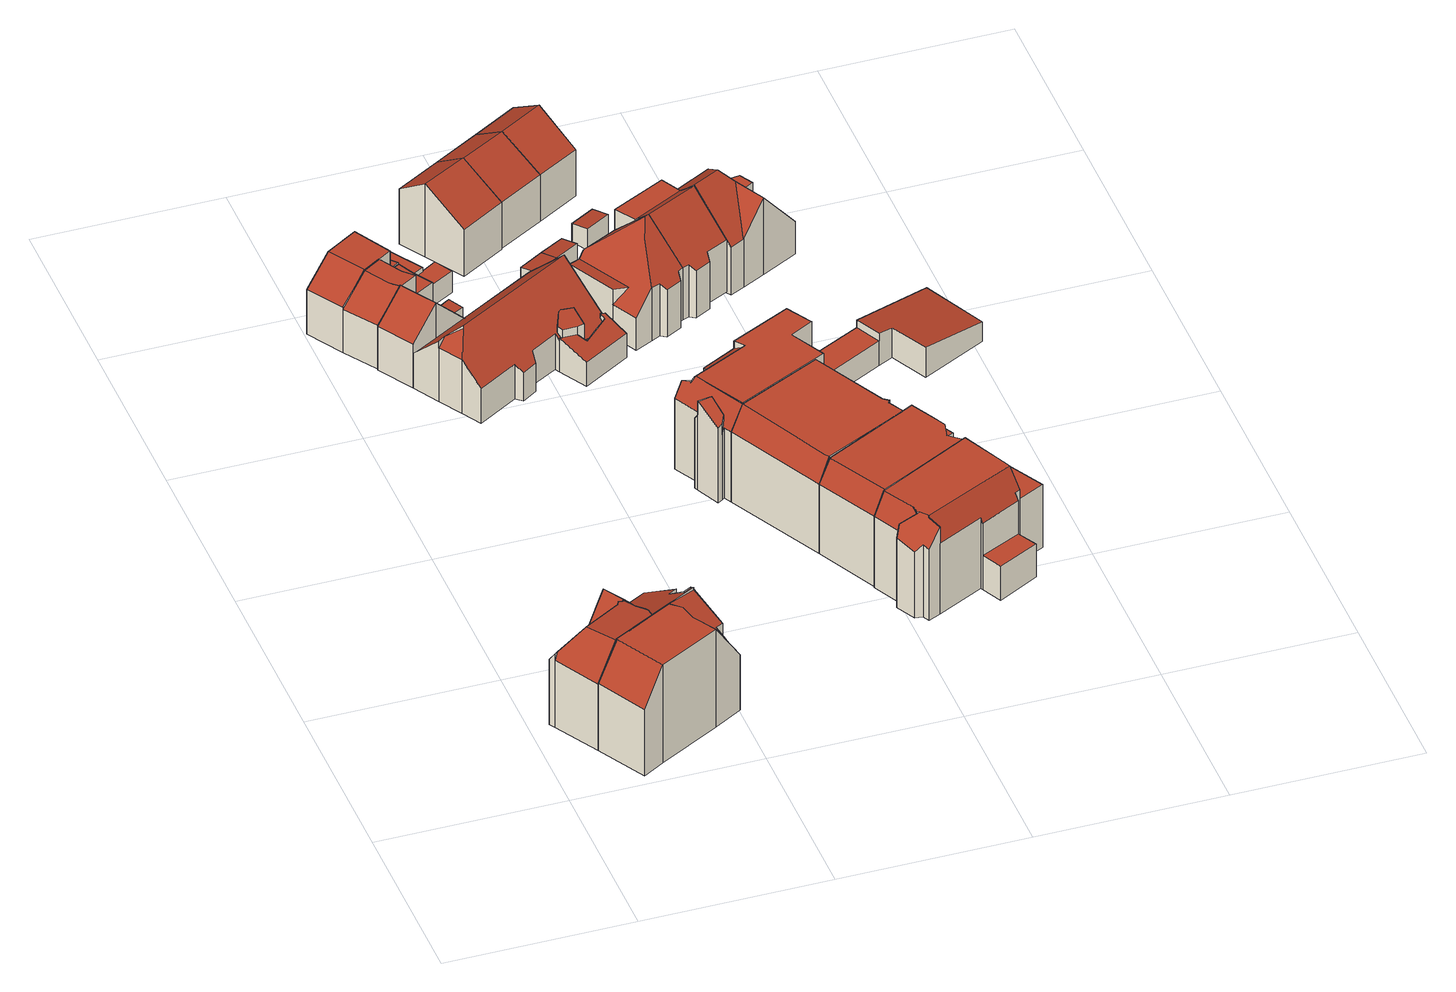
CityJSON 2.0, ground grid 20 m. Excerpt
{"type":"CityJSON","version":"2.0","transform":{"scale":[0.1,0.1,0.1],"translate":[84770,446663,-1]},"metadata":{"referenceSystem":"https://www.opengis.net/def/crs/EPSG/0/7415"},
"CityObjects":{
"building1":{"type":"Building","attributes":{"b3_bag_bag_overlap":0,"b3_bouwlagen":3,"b3_dak_type":"slanted","b3_h_dak_50p":10.69,"b3_h_dak_70p":11.6,"b3_h_dak_max":12.24,"b3_h_dak_min":7.17,"b3_h_maaiveld":0.005,"b3_kas_warenhuis":false,"b3_mutatie_ahn3_ahn4":false,"b3_opp_buitenmuur":255.5,"b3_opp_dak_plat":0,"b3_opp_dak_schuin":112.97,"b3_opp_grond":83.54,"b3_opp_scheidingsmuur":157.99,"b3_reconstructie_onvolledig":false,"b3_rmse_lod12":1.66,"b3_rmse_lod13":1.66,"b3_rmse_lod22":0.256,"b3_val3dity_lod12":"[]","b3_val3dity_lod13":"[]","b3_val3dity_lod22":"[]","b3_volume_lod12":968.16,"b3_volume_lod13":968.16,"b3_volume_lod22":874.21,"geconstateerd":false,"oorspronkelijkbouwjaar":1925,"status":"Pand in gebruik"},"children":["building1-1"]},
"building1-1":{"type":"BuildingPart","parents":["building1"],"geometry":[{"type":"Solid","lod":"2.2","boundaries":[[[[0,1,2,3,4,5,6,7,8,9,10,11,12,13]],[[14,0,13,15]],[[15,13,12,16]],[[17,18,19]],[[20,9,8,21]],[[22,23,24,25,26]],[[25,24,27]],[[16,12,11,28]],[[28,11,10,29]],[[29,10,9,20]],[[30,31,32]],[[31,4,3,33]],[[34,5,4,31,30]],[[35,7,6,36]],[[21,8,7,35]],[[37,38,39]],[[36,6,5,34]],[[33,3,2,40]],[[41,23,22]],[[40,2,1,41]],[[41,1,0,14]],[[18,17,39]],[[42,43,44]],[[26,25,44]],[[38,37,43,42]],[[33,40,45,32,31]],[[38,42,44,25,27,21,35]],[[45,19,18,36,34,30,32]],[[18,39,38,35,36]],[[21,27,24,23,41,14,15,16,28,29,20]],[[43,37,39,17,19,45,40,41,22,26,44]]]],"semantics":{"surfaces":[{"type":"GroundSurface"},{"type":"WallSurface","on_footprint_edge":true},{"type":"WallSurface","on_footprint_edge":false},{"type":"RoofSurface"}],"values":[[0,1,1,2,1,2,2,1,1,1,2,1,1,1,1,2,1,1,2,1,1,2,2,2,2,3,3,3,3,3,3]]}}]},
"building2":{"type":"Building","attributes":{"b3_bag_bag_overlap":0,"b3_bouwlagen":4,"b3_dak_type":"slanted","b3_h_dak_50p":11.75,"b3_h_dak_70p":11.87,"b3_h_dak_max":12.13,"b3_h_dak_min":7.16,"b3_h_maaiveld":0.013,"b3_kas_warenhuis":false,"b3_mutatie_ahn3_ahn4":false,"b3_opp_buitenmuur":126.31,"b3_opp_dak_plat":46.09,"b3_opp_dak_schuin":56.89,"b3_opp_grond":79.95,"b3_opp_scheidingsmuur":304.88,"b3_reconstructie_onvolledig":false,"b3_rmse_lod12":1.29,"b3_rmse_lod13":1.29,"b3_rmse_lod22":0.358,"b3_val3dity_lod12":"[]","b3_val3dity_lod13":"[]","b3_val3dity_lod22":"[]","b3_volume_lod12":948.73,"b3_volume_lod13":948.73,"b3_volume_lod22":895.03,"geconstateerd":false,"oorspronkelijkbouwjaar":2008,"status":"Pand in gebruik"},"children":["building2-1"]},
"building2-1":{"type":"BuildingPart","parents":["building2"],"geometry":[{"type":"Solid","lod":"2.2","boundaries":[[[[46,47,48,49,50,51,3,52,53,0,54,55,56]],[[57,58,59]],[[60,54,0,61]],[[62,55,54,60]],[[63,3,51,64]],[[65,47,46,66]],[[67,48,47,65]],[[68,69,56,55,62]],[[64,51,50,70]],[[69,68,71]],[[72,52,3,63]],[[61,0,53,73]],[[74,49,48,67]],[[66,46,56,69]],[[70,50,49,74]],[[73,53,52,72]],[[58,57,75]],[[72,63,64,70]],[[75,57,59,73,72,70,74]],[[58,71,68,62,60,61,73,59]],[[71,58,75,74,67,65,66,69]]]],"semantics":{"surfaces":[{"type":"GroundSurface"},{"type":"WallSurface","on_footprint_edge":false},{"type":"WallSurface","on_footprint_edge":true},{"type":"RoofSurface"}],"values":[[0,1,2,2,2,2,2,2,2,1,2,2,2,2,2,2,1,3,3,3,3]]}}]},
"building3":{"type":"Building","attributes":{"b3_bag_bag_overlap":0,"b3_bouwlagen":2,"b3_dak_type":"slanted","b3_h_dak_50p":6.63,"b3_h_dak_70p":7.67,"b3_h_dak_max":7.92,"b3_h_dak_min":2.69,"b3_h_maaiveld":-0.337,"b3_kas_warenhuis":false,"b3_mutatie_ahn3_ahn4":false,"b3_opp_buitenmuur":135.96,"b3_opp_dak_plat":38.46,"b3_opp_dak_schuin":19.15,"b3_opp_grond":53.63,"b3_opp_scheidingsmuur":65.93,"b3_reconstructie_onvolledig":false,"b3_rmse_lod12":2.65,"b3_rmse_lod13":0.98,"b3_rmse_lod22":0.295,"b3_val3dity_lod12":"[]","b3_val3dity_lod13":"[]","b3_val3dity_lod22":"[]","b3_volume_lod12":429.56,"b3_volume_lod13":347.35,"b3_volume_lod22":318.82,"geconstateerd":false,"oorspronkelijkbouwjaar":1932,"status":"Pand in gebruik"},"children":["building3-1"]},
"building3-1":{"type":"BuildingPart","parents":["building3"],"geometry":[{"type":"Solid","lod":"2.2","boundaries":[[[[76,77,78,79,80,81,82,83,84,85,86]],[[87,85,84,88]],[[89,86,85,87,90]],[[91,83,82,92]],[[93,94,81,80,95]],[[96,89,95,97]],[[92,82,81,94]],[[90,87,94,93]],[[98,78,77,99]],[[88,84,83,91]],[[100,79,78,98]],[[97,95,80,79,100]],[[99,77,76,101]],[[101,76,86,89,96]],[[90,93,95,89]],[[88,91,92,94,87]],[[99,101,100,98]],[[101,96,97,100]]]],"semantics":{"surfaces":[{"type":"GroundSurface"},{"type":"WallSurface","on_footprint_edge":true},{"type":"WallSurface","on_footprint_edge":false},{"type":"RoofSurface"}],"values":[[0,1,1,1,1,2,1,2,1,1,1,1,1,1,3,3,3,3]]}}]},
"building4":{"type":"Building","attributes":{"b3_bag_bag_overlap":0,"b3_bouwlagen":2,"b3_dak_type":"slanted","b3_h_dak_50p":5.62,"b3_h_dak_70p":6.52,"b3_h_dak_max":7.91,"b3_h_dak_min":1.71,"b3_h_maaiveld":-0.371,"b3_kas_warenhuis":false,"b3_mutatie_ahn3_ahn4":false,"b3_opp_buitenmuur":66.39,"b3_opp_dak_plat":2.94,"b3_opp_dak_schuin":52.17,"b3_opp_grond":40.84,"b3_opp_scheidingsmuur":83.33,"b3_reconstructie_onvolledig":false,"b3_rmse_lod12":2.09,"b3_rmse_lod13":1.26,"b3_rmse_lod22":0.116,"b3_val3dity_lod12":"[]","b3_val3dity_lod13":"[]","b3_val3dity_lod22":"[]","b3_volume_lod12":282.42,"b3_volume_lod13":271.76,"b3_volume_lod22":236.4,"geconstateerd":false,"oorspronkelijkbouwjaar":1932,"status":"Pand in gebruik"},"children":["building4-1"]},
"building4-1":{"type":"BuildingPart","parents":["building4"],"geometry":[{"type":"Solid","lod":"2.2","boundaries":[[[[102,103,104,105,106,107,108,109,110,111,112,113]],[[114,109,108,115]],[[115,108,107,116]],[[117,118,116,119]],[[120,112,111,121]],[[121,111,110,118,117]],[[119,116,107,106,122]],[[122,106,105,123]],[[123,105,104,124]],[[125,103,102,126]],[[124,104,103,125]],[[127,113,112,120]],[[118,110,109,114]],[[126,102,113,127]],[[127,120,121,117,119,122,123,124]],[[118,114,115,116]],[[126,127,124,125]]]],"semantics":{"surfaces":[{"type":"GroundSurface"},{"type":"WallSurface","on_footprint_edge":true},{"type":"WallSurface","on_footprint_edge":false},{"type":"RoofSurface"}],"values":[[0,1,1,2,1,1,1,1,1,1,1,1,1,1,3,3,3]]}}]},
"building5":{"type":"Building","attributes":{"b3_bag_bag_overlap":0,"b3_bouwlagen":3,"b3_dak_type":"slanted","b3_h_dak_50p":5.55,"b3_h_dak_70p":7.29,"b3_h_dak_max":7.89,"b3_h_dak_min":2.08,"b3_h_maaiveld":-0.347,"b3_kas_warenhuis":false,"b3_mutatie_ahn3_ahn4":false,"b3_opp_buitenmuur":83.75,"b3_opp_dak_plat":32.94,"b3_opp_dak_schuin":18.05,"b3_opp_grond":46.75,"b3_opp_scheidingsmuur":116.31,"b3_reconstructie_onvolledig":false,"b3_rmse_lod12":2.49,"b3_rmse_lod13":1.34,"b3_rmse_lod22":0.0569,"b3_val3dity_lod12":"[]","b3_val3dity_lod13":"[]","b3_val3dity_lod22":"[]","b3_volume_lod12":349.9,"b3_volume_lod13":312.92,"b3_volume_lod22":268.01,"geconstateerd":false,"oorspronkelijkbouwjaar":1932,"status":"Pand in gebruik"},"children":["building5-1"]},
"building5-1":{"type":"BuildingPart","parents":["building5"],"geometry":[{"type":"Solid","lod":"2.2","boundaries":[[[[128,129,77,130,131,132,133,134,135,136,137]],[[138,137,136,139]],[[140,133,132,141]],[[142,134,133,140]],[[143,144,145]],[[146,77,129,147]],[[139,136,135,148,149]],[[148,135,134,142]],[[150,130,77,146]],[[144,128,137,138,151]],[[152,153,131,130,150]],[[154,141,132,131,153]],[[155,156,153,152]],[[151,138,156,155]],[[149,148,141,154]],[[147,129,128,144,143]],[[141,148,142,140]],[[151,155,152,150,145,144]],[[149,154,153,156,138,139]],[[147,143,145,150,146]]]],"semantics":{"surfaces":[{"type":"GroundSurface"},{"type":"WallSurface","on_footprint_edge":true},{"type":"WallSurface","on_footprint_edge":false},{"type":"RoofSurface"}],"values":[[0,1,1,1,2,1,1,1,1,1,1,1,2,2,2,1,3,3,3,3]]}}]},
"building6":{"type":"Building","attributes":{"b3_bag_bag_overlap":0,"b3_bouwlagen":2,"b3_dak_type":"slanted","b3_h_dak_50p":5.48,"b3_h_dak_70p":6.41,"b3_h_dak_max":7.97,"b3_h_dak_min":-0.32,"b3_h_maaiveld":-0.361,"b3_kas_warenhuis":false,"b3_mutatie_ahn3_ahn4":false,"b3_opp_buitenmuur":243.45,"b3_opp_dak_plat":0.94,"b3_opp_dak_schuin":244.06,"b3_opp_grond":170.56,"b3_opp_scheidingsmuur":32.94,"b3_reconstructie_onvolledig":false,"b3_rmse_lod12":1.86,"b3_rmse_lod13":1.86,"b3_rmse_lod22":0.5,"b3_val3dity_lod12":"[]","b3_val3dity_lod13":"[]","b3_val3dity_lod22":"[]","b3_volume_lod12":1152.49,"b3_volume_lod13":1152.49,"b3_volume_lod22":983.74,"geconstateerd":false,"oorspronkelijkbouwjaar":1885,"status":"Pand in gebruik"},"children":["building6-1"]},
"building6-1":{"type":"BuildingPart","parents":["building6"],"geometry":[{"type":"Solid","lod":"2.2","boundaries":[[[[157,158,159,160,161,162,163,164,102,112,165,166,167,168,169,170,171]],[[172,102,164,173,174]],[[174,173,175]],[[176,177,178]],[[179,162,161,180]],[[181,163,162,179]],[[182,169,168,183,184]],[[185,165,112,186]],[[186,112,102,172]],[[187,160,159,188]],[[180,161,160,187]],[[173,164,163,181]],[[184,183,189,190]],[[190,189,191,192]],[[188,159,158,193]],[[194,195,171,170,196]],[[196,170,169,182]],[[175,197,198]],[[199,166,165,185]],[[200,201,202,203]],[[204,157,171,195]],[[205,206,207,208]],[[208,207,195,194]],[[209,210,211,212,213]],[[213,212,214,215,216]],[[192,191,217,201,200]],[[201,217,214,212]],[[203,202,218,219]],[[219,218,211,210]],[[220,205,210,209]],[[198,197,221]],[[216,215,222]],[[223,167,166,199]],[[183,168,167,223]],[[177,176,206,205,220]],[[193,158,157,204]],[[211,218,202,201,212]],[[210,205,208,194,196,182,184,190,192,200,203,219]],[[181,197,175,173]],[[222,178,177,220,209,213,216]],[[221,199,185,186,172,174,175,198]],[[193,204,195,207,206,176,178,222,215,214,217,191,189,183,223,199,221,197,181,179,180,187,188]]]],"semantics":{"surfaces":[{"type":"GroundSurface"},{"type":"WallSurface","on_footprint_edge":true},{"type":"WallSurface","on_footprint_edge":false},{"type":"RoofSurface"}],"values":[[0,1,2,2,1,1,1,1,1,1,1,1,2,2,1,1,1,2,1,2,1,2,2,2,2,2,2,2,2,2,2,2,1,1,2,1,3,3,3,3,3,3]]}}]},
"building7":{"type":"Building","attributes":{"b3_bag_bag_overlap":0,"b3_bouwlagen":3,"b3_dak_type":"slanted","b3_h_dak_50p":7.16,"b3_h_dak_70p":7.72,"b3_h_dak_max":8.48,"b3_h_dak_min":5.24,"b3_h_maaiveld":-0.301,"b3_kas_warenhuis":false,"b3_mutatie_ahn3_ahn4":false,"b3_opp_buitenmuur":128.98,"b3_opp_dak_plat":0,"b3_opp_dak_schuin":53.11,"b3_opp_grond":44.74,"b3_opp_scheidingsmuur":59.08,"b3_reconstructie_onvolledig":false,"b3_rmse_lod12":0.943,"b3_rmse_lod13":0.943,"b3_rmse_lod22":0.0273,"b3_val3dity_lod12":"[]","b3_val3dity_lod13":"[]","b3_val3dity_lod22":"[]","b3_volume_lod12":356.78,"b3_volume_lod13":356.78,"b3_volume_lod22":331.84,"geconstateerd":false,"oorspronkelijkbouwjaar":1981,"status":"Pand in gebruik"},"children":["building7-1"]},
"building7-1":{"type":"BuildingPart","parents":["building7"],"geometry":[{"type":"Solid","lod":"2.2","boundaries":[[[[224,225,226,227,228,229]],[[230,227,226,231]],[[232,228,227,230]],[[233,224,229,234]],[[234,229,228,232]],[[235,225,224,233]],[[231,226,225,235]],[[235,233,234,232]],[[231,235,232,230]]]],"semantics":{"surfaces":[{"type":"GroundSurface"},{"type":"WallSurface","on_footprint_edge":true},{"type":"RoofSurface"}],"values":[[0,1,1,1,1,1,1,2,2]]}}]},
"building8":{"type":"Building","attributes":{"b3_bag_bag_overlap":0,"b3_dak_type":"horizontal","b3_h_dak_50p":2.21,"b3_h_dak_70p":2.27,"b3_h_dak_max":2.45,"b3_h_dak_min":2.02,"b3_h_maaiveld":-0.223,"b3_kas_warenhuis":false,"b3_mutatie_ahn3_ahn4":false,"b3_opp_buitenmuur":19.54,"b3_opp_dak_plat":0,"b3_opp_dak_schuin":5.93,"b3_opp_grond":5.84,"b3_opp_scheidingsmuur":4.69,"b3_reconstructie_onvolledig":false,"b3_rmse_lod12":0.117,"b3_rmse_lod13":0.117,"b3_rmse_lod22":0.0253,"b3_val3dity_lod12":"[]","b3_val3dity_lod13":"[]","b3_val3dity_lod22":"[]","b3_volume_lod12":14.57,"b3_volume_lod13":14.57,"b3_volume_lod22":14.26,"geconstateerd":false,"oorspronkelijkbouwjaar":1981,"status":"Pand in gebruik"},"children":["building8-1"]},
"building8-1":{"type":"BuildingPart","parents":["building8"],"geometry":[{"type":"Solid","lod":"2.2","boundaries":[[[[236,237,238,239]],[[240,236,239,241]],[[241,239,238,242]],[[242,238,237,243]],[[243,237,236,240]],[[243,240,241,242]]]],"semantics":{"surfaces":[{"type":"GroundSurface"},{"type":"WallSurface","on_footprint_edge":true},{"type":"RoofSurface"}],"values":[[0,1,1,1,1,2]]}}]},
"building9":{"type":"Building","attributes":{"b3_bag_bag_overlap":0,"b3_bouwlagen":3,"b3_dak_type":"slanted","b3_h_dak_50p":7.19,"b3_h_dak_70p":7.7,"b3_h_dak_max":8.45,"b3_h_dak_min":5.38,"b3_h_maaiveld":-0.248,"b3_kas_warenhuis":false,"b3_mutatie_ahn3_ahn4":false,"b3_opp_buitenmuur":68.58,"b3_opp_dak_plat":0,"b3_opp_dak_schuin":52.96,"b3_opp_grond":44.67,"b3_opp_scheidingsmuur":117.95,"b3_reconstructie_onvolledig":false,"b3_rmse_lod12":0.941,"b3_rmse_lod13":0.941,"b3_rmse_lod22":0.0274,"b3_val3dity_lod12":"[]","b3_val3dity_lod13":"[]","b3_val3dity_lod22":"[]","b3_volume_lod12":353.16,"b3_volume_lod13":353.16,"b3_volume_lod22":329.09,"geconstateerd":false,"oorspronkelijkbouwjaar":1981,"status":"Pand in gebruik"},"children":["building9-1"]},
"building9-1":{"type":"BuildingPart","parents":["building9"],"geometry":[{"type":"Solid","lod":"2.2","boundaries":[[[[244,245,246,247,248,249]],[[231,247,246,250]],[[251,248,247,231]],[[252,244,249,233]],[[233,249,248,251]],[[250,246,245,253]],[[253,245,244,252]],[[250,253,251,231]],[[253,252,233,251]]]],"semantics":{"surfaces":[{"type":"GroundSurface"},{"type":"WallSurface","on_footprint_edge":true},{"type":"RoofSurface"}],"values":[[0,1,1,1,1,1,1,2,2]]}}]},
"building10":{"type":"Building","attributes":{"b3_bag_bag_overlap":0,"b3_bouwlagen":3,"b3_dak_type":"slanted","b3_h_dak_50p":10.63,"b3_h_dak_70p":10.67,"b3_h_dak_max":10.96,"b3_h_dak_min":2.88,"b3_h_maaiveld":-0.201,"b3_kas_warenhuis":false,"b3_mutatie_ahn3_ahn4":false,"b3_opp_buitenmuur":231.94,"b3_opp_dak_plat":131.82,"b3_opp_dak_schuin":33.94,"b3_opp_grond":148.46,"b3_opp_scheidingsmuur":258.28,"b3_reconstructie_onvolledig":false,"b3_rmse_lod12":2.11,"b3_rmse_lod13":0.446,"b3_rmse_lod22":0.12,"b3_val3dity_lod12":"[]","b3_val3dity_lod13":"[]","b3_val3dity_lod22":"[]","b3_volume_lod12":1613.75,"b3_volume_lod13":1519.5,"b3_volume_lod22":1486.83,"geconstateerd":false,"oorspronkelijkbouwjaar":1915,"status":"Pand in gebruik"},"children":["building10-1"]},
"building10-1":{"type":"BuildingPart","parents":["building10"],"geometry":[{"type":"Solid","lod":"2.2","boundaries":[[[[254,255,256,257,258,259,260,261,262]],[[263,260,259,264]],[[264,259,258,265]],[[266,255,254,267]],[[268,256,255,266]],[[269,261,260,263]],[[270,262,261,269]],[[271,272,273,274]],[[267,254,262,270,275]],[[276,265,258,257,277]],[[277,257,256,268]],[[275,270,278,279]],[[279,278,272,271]],[[274,273,265,276]],[[280,277,268,266,267]],[[274,276,277,280,267,275,279,271]],[[273,272,278,270,269,263,264,265]]]],"semantics":{"surfaces":[{"type":"GroundSurface"},{"type":"WallSurface","on_footprint_edge":true},{"type":"WallSurface","on_footprint_edge":false},{"type":"RoofSurface"}],"values":[[0,1,1,1,1,1,1,2,1,1,1,2,2,2,3,3,3]]}}]},
"building11":{"type":"Building","attributes":{"b3_bag_bag_overlap":0,"b3_dak_type":"horizontal","b3_h_dak_50p":2.2,"b3_h_dak_70p":2.28,"b3_h_dak_max":2.47,"b3_h_dak_min":2.04,"b3_h_maaiveld":-0.229,"b3_kas_warenhuis":false,"b3_mutatie_ahn3_ahn4":false,"b3_opp_buitenmuur":19.44,"b3_opp_dak_plat":0,"b3_opp_dak_schuin":5.89,"b3_opp_grond":5.78,"b3_opp_scheidingsmuur":4.69,"b3_reconstructie_onvolledig":false,"b3_rmse_lod12":0.125,"b3_rmse_lod13":0.125,"b3_rmse_lod22":0.0287,"b3_val3dity_lod12":"[]","b3_val3dity_lod13":"[]","b3_val3dity_lod22":"[]","b3_volume_lod12":14.48,"b3_volume_lod13":14.48,"b3_volume_lod22":14.17,"geconstateerd":false,"oorspronkelijkbouwjaar":1981,"status":"Pand in gebruik"},"children":["building11-1"]},
"building11-1":{"type":"BuildingPart","parents":["building11"],"geometry":[{"type":"Solid","lod":"2.2","boundaries":[[[[239,238,281,282]],[[241,239,282,283]],[[283,282,281,284]],[[284,281,238,242]],[[242,238,239,241]],[[242,241,283,284]]]],"semantics":{"surfaces":[{"type":"GroundSurface"},{"type":"WallSurface","on_footprint_edge":true},{"type":"RoofSurface"}],"values":[[0,1,1,1,1,2]]}}]},
"building12":{"type":"Building","attributes":{"b3_bag_bag_overlap":0,"b3_bouwlagen":3,"b3_dak_type":"slanted","b3_h_dak_50p":6.84,"b3_h_dak_70p":7.82,"b3_h_dak_max":10.26,"b3_h_dak_min":3.68,"b3_h_maaiveld":-0.162,"b3_kas_warenhuis":false,"b3_mutatie_ahn3_ahn4":false,"b3_opp_buitenmuur":126.93,"b3_opp_dak_plat":8.51,"b3_opp_dak_schuin":74.07,"b3_opp_grond":58.91,"b3_opp_scheidingsmuur":74.41,"b3_reconstructie_onvolledig":false,"b3_rmse_lod12":1.72,"b3_rmse_lod13":1.72,"b3_rmse_lod22":0.288,"b3_val3dity_lod12":"[]","b3_val3dity_lod13":"[]","b3_val3dity_lod22":"[]","b3_volume_lod12":464.46,"b3_volume_lod13":464.46,"b3_volume_lod22":417.66,"geconstateerd":false,"oorspronkelijkbouwjaar":1917,"status":"Pand in gebruik"},"children":["building12-1"]},
"building12-1":{"type":"BuildingPart","parents":["building12"],"geometry":[{"type":"Solid","lod":"2.2","boundaries":[[[[285,286,287,288,289,290,291,292,293,294,295,296,297]],[[298,295,294,299]],[[300,293,292,301]],[[301,292,291,302]],[[303,297,296,304,305]],[[299,294,293,300]],[[302,291,290,306]],[[306,290,289,307]],[[307,289,288,308]],[[308,288,287,309]],[[310,311,312]],[[313,285,297,303]],[[304,296,295,298]],[[305,304,314]],[[309,287,286,315]],[[315,286,285,313]],[[311,310,316]],[[309,315,310,312,308]],[[314,313,303,305]],[[311,316,299,300,301,302,306,307,308,312]],[[313,314,304,298,299,316,310,315]]]],"semantics":{"surfaces":[{"type":"GroundSurface"},{"type":"WallSurface","on_footprint_edge":true},{"type":"WallSurface","on_footprint_edge":false},{"type":"RoofSurface"}],"values":[[0,1,1,1,1,1,1,1,1,1,2,1,1,2,1,1,2,3,3,3,3]]}}]},
"building13":{"type":"Building","attributes":{"b3_bag_bag_overlap":0,"b3_bouwlagen":3,"b3_dak_type":"slanted","b3_h_dak_50p":10.55,"b3_h_dak_70p":10.59,"b3_h_dak_max":10.83,"b3_h_dak_min":3.63,"b3_h_maaiveld":-0.202,"b3_kas_warenhuis":false,"b3_mutatie_ahn3_ahn4":false,"b3_opp_buitenmuur":178.12,"b3_opp_dak_plat":105.01,"b3_opp_dak_schuin":20.51,"b3_opp_grond":114.55,"b3_opp_scheidingsmuur":280.35,"b3_reconstructie_onvolledig":false,"b3_rmse_lod12":2.5,"b3_rmse_lod13":0.364,"b3_rmse_lod22":0.205,"b3_val3dity_lod12":"[]","b3_val3dity_lod13":"[]","b3_val3dity_lod22":"[]","b3_volume_lod12":1236.7,"b3_volume_lod13":1119.74,"b3_volume_lod22":1105.52,"geconstateerd":false,"oorspronkelijkbouwjaar":1915,"status":"Pand in gebruik"},"children":["building13-1"]},
"building13-1":{"type":"BuildingPart","parents":["building13"],"geometry":[{"type":"Solid","lod":"2.2","boundaries":[[[[317,318,319,320,321,255,322,323,261,324]],[[325,319,318,326]],[[327,328,329,330]],[[331,261,323,329]],[[328,332,333,334]],[[266,255,321,335]],[[336,324,261,331]],[[334,333,317,324,336]],[[335,321,320,337]],[[338,322,255,266]],[[330,329,323,322,338]],[[337,320,319,325,339]],[[340,341,332,328,327]],[[326,318,317,333]],[[342,343,341,340]],[[339,325,343,342]],[[334,336,331,329,328]],[[338,266,335,337]],[[339,342,340,327,330,338,337]],[[343,325,326,333,332,341]]]],"semantics":{"surfaces":[{"type":"GroundSurface"},{"type":"WallSurface","on_footprint_edge":true},{"type":"WallSurface","on_footprint_edge":false},{"type":"RoofSurface"}],"values":[[0,1,2,1,2,1,1,1,1,1,1,1,2,1,2,2,3,3,3,3]]}}]},
"building14":{"type":"Building","attributes":{"b3_bag_bag_overlap":0,"b3_bouwlagen":3,"b3_dak_type":"slanted","b3_h_dak_50p":10.57,"b3_h_dak_70p":10.62,"b3_h_dak_max":10.89,"b3_h_dak_min":3.58,"b3_h_maaiveld":-0.326,"b3_kas_warenhuis":false,"b3_mutatie_ahn3_ahn4":false,"b3_opp_buitenmuur":322.76,"b3_opp_dak_plat":102.35,"b3_opp_dak_schuin":59.44,"b3_opp_grond":133.77,"b3_opp_scheidingsmuur":146.68,"b3_reconstructie_onvolledig":false,"b3_rmse_lod12":2.48,"b3_rmse_lod13":1.58,"b3_rmse_lod22":0.0998,"b3_val3dity_lod12":"[]","b3_val3dity_lod13":"[]","b3_val3dity_lod22":"[]","b3_volume_lod12":1464.38,"b3_volume_lod13":1383.86,"b3_volume_lod22":1266.46,"geconstateerd":false,"oorspronkelijkbouwjaar":1915,"status":"Pand in gebruik"},"children":["building14-1"]},
"building14-1":{"type":"BuildingPart","parents":["building14"],"geometry":[{"type":"Solid","lod":"2.2","boundaries":[[[[344,345,346,347,348,349,350,351,352,353,354,355,356,357,358,359,360,361]],[[362,363,364]],[[365,358,357,366]],[[367,359,358,365]],[[368,344,361,335]],[[335,361,360,369]],[[366,357,356,370]],[[371,372,362]],[[372,355,354,373]],[[373,354,353,374,375]],[[375,374,376,377]],[[378,352,351,379]],[[380,347,346,381]],[[382,349,348,383,384]],[[381,346,345,385]],[[386,369,360,359,367]],[[387,388,389,390]],[[389,388,391]],[[388,387,369,386]],[[384,383,392,393]],[[383,348,347,380]],[[370,356,355,372,371]],[[379,351,350,376]],[[377,376,350,349,382]],[[374,353,352,378]],[[394,385,345,344,368]],[[393,392,385,394]],[[370,371,362,364,391,388,386,367,365,366]],[[374,378,379,376]],[[393,364,363,362,372,373,375,377,382,384]],[[393,394,368,390,389,391,364]],[[390,368,335,369,387]],[[385,392,383,380,381]]]],"semantics":{"surfaces":[{"type":"GroundSurface"},{"type":"WallSurface","on_footprint_edge":false},{"type":"WallSurface","on_footprint_edge":true},{"type":"RoofSurface"}],"values":[[0,1,2,2,2,2,2,1,2,2,1,2,2,2,2,2,1,1,1,1,2,2,2,2,2,2,1,3,3,3,3,3,3]]}}]},
"building15":{"type":"Building","attributes":{"b3_bag_bag_overlap":0,"b3_bouwlagen":3,"b3_dak_type":"slanted","b3_h_dak_50p":7.3,"b3_h_dak_70p":7.77,"b3_h_dak_max":8.46,"b3_h_dak_min":5.4,"b3_h_maaiveld":-0.227,"b3_kas_warenhuis":false,"b3_mutatie_ahn3_ahn4":false,"b3_opp_buitenmuur":125.07,"b3_opp_dak_plat":0,"b3_opp_dak_schuin":51.12,"b3_opp_grond":43.08,"b3_opp_scheidingsmuur":58.87,"b3_reconstructie_onvolledig":false,"b3_rmse_lod12":0.939,"b3_rmse_lod13":0.939,"b3_rmse_lod22":0.0253,"b3_val3dity_lod12":"[]","b3_val3dity_lod13":"[]","b3_val3dity_lod22":"[]","b3_volume_lod12":341.79,"b3_volume_lod13":341.79,"b3_volume_lod22":317.47,"geconstateerd":false,"oorspronkelijkbouwjaar":1981,"status":"Pand in gebruik"},"children":["building15-1"]},
"building15-1":{"type":"BuildingPart","parents":["building15"],"geometry":[{"type":"Solid","lod":"2.2","boundaries":[[[[395,396,397,246,245,244]],[[250,246,397,398]],[[253,245,246,250]],[[399,395,244,252]],[[252,244,245,253]],[[398,397,396,400]],[[400,396,395,399]],[[398,400,253,250]],[[400,399,252,253]]]],"semantics":{"surfaces":[{"type":"GroundSurface"},{"type":"WallSurface","on_footprint_edge":true},{"type":"RoofSurface"}],"values":[[0,1,1,1,1,1,1,2,2]]}}]},
"building16":{"type":"Building","attributes":{"b3_dak_type":"horizontal","b3_h_dak_50p":2.2,"b3_h_dak_70p":2.26,"b3_h_dak_max":2.4,"b3_h_dak_min":1.99,"b3_h_maaiveld":-0.229,"b3_kas_warenhuis":false,"b3_mutatie_ahn3_ahn4":false,"b3_opp_buitenmuur":24.49,"b3_opp_dak_plat":0,"b3_opp_dak_schuin":6.19,"b3_opp_grond":6.1,"b3_opp_scheidingsmuur":0,"b3_reconstructie_onvolledig":false,"b3_rmse_lod12":0.116,"b3_rmse_lod13":0.116,"b3_rmse_lod22":0.0298,"b3_val3dity_lod12":"[]","b3_val3dity_lod13":"[]","b3_val3dity_lod22":"[]","b3_volume_lod12":15.13,"b3_volume_lod13":15.13,"b3_volume_lod22":14.85,"geconstateerd":false,"oorspronkelijkbouwjaar":1981,"status":"Pand in gebruik"},"children":["building16-1"]},
"building16-1":{"type":"BuildingPart","parents":["building16"],"geometry":[{"type":"Solid","lod":"2.2","boundaries":[[[[401,402,403,404]],[[405,401,404,406]],[[406,404,403,407]],[[407,403,402,408]],[[408,402,401,405]],[[408,405,406,407]]]],"semantics":{"surfaces":[{"type":"GroundSurface"},{"type":"WallSurface","on_footprint_edge":true},{"type":"RoofSurface"}],"values":[[0,1,1,1,1,2]]}}]},
"building17":{"type":"Building","attributes":{"b3_bag_bag_overlap":0,"b3_bouwlagen":3,"b3_dak_type":"slanted","b3_h_dak_50p":8.61,"b3_h_dak_70p":9.09,"b3_h_dak_max":10.29,"b3_h_dak_min":2.91,"b3_h_maaiveld":-0.17,"b3_kas_warenhuis":false,"b3_mutatie_ahn3_ahn4":false,"b3_opp_buitenmuur":105.22,"b3_opp_dak_plat":17.05,"b3_opp_dak_schuin":55.12,"b3_opp_grond":57.66,"b3_opp_scheidingsmuur":148.5,"b3_reconstructie_onvolledig":false,"b3_rmse_lod12":1.31,"b3_rmse_lod13":1.31,"b3_rmse_lod22":0.752,"b3_val3dity_lod12":"[]","b3_val3dity_lod13":"[]","b3_val3dity_lod22":"[]","b3_volume_lod12":526.08,"b3_volume_lod13":526.08,"b3_volume_lod22":500.15,"geconstateerd":false,"oorspronkelijkbouwjaar":1917,"status":"Pand in gebruik"},"children":["building17-1"]},
"building17-1":{"type":"BuildingPart","parents":["building17"],"geometry":[{"type":"Solid","lod":"2.2","boundaries":[[[[409,410,289,288,411,287,412,413,414,415,416,417]],[[418,413,412,419]],[[420,410,409,421]],[[421,409,417,422]],[[307,289,410,420]],[[422,417,416,423]],[[424,411,288,308]],[[419,412,287,425]],[[423,416,415,426]],[[425,287,411,424]],[[427,414,413,418]],[[426,415,414,427]],[[308,288,289,307]],[[424,418,419,425]],[[427,418,424,308]],[[308,307,420,421,422,423,426,427]]]],"semantics":{"surfaces":[{"type":"GroundSurface"},{"type":"WallSurface","on_footprint_edge":true},{"type":"RoofSurface"}],"values":[[0,1,1,1,1,1,1,1,1,1,1,1,1,2,2,2]]}}]},
"building18":{"type":"Building","attributes":{"b3_bag_bag_overlap":0,"b3_bouwlagen":3,"b3_dak_type":"slanted","b3_h_dak_50p":3.77,"b3_h_dak_70p":10.69,"b3_h_dak_max":12.07,"b3_h_dak_min":2.35,"b3_h_maaiveld":-0.216,"b3_kas_warenhuis":false,"b3_mutatie_ahn3_ahn4":false,"b3_opp_buitenmuur":506.47,"b3_opp_dak_plat":127.49,"b3_opp_dak_schuin":103.36,"b3_opp_grond":215.09,"b3_opp_scheidingsmuur":142.45,"b3_reconstructie_onvolledig":false,"b3_rmse_lod12":5.59,"b3_rmse_lod13":0.509,"b3_rmse_lod22":0.206,"b3_val3dity_lod12":"[]","b3_val3dity_lod13":"[]","b3_val3dity_lod22":"[]","b3_volume_lod12":2347.09,"b3_volume_lod13":1546.62,"b3_volume_lod22":1504.2,"geconstateerd":false,"oorspronkelijkbouwjaar":1906,"status":"Pand in gebruik"},"children":["building18-1"]},
"building18-1":{"type":"BuildingPart","parents":["building18"],"geometry":[{"type":"Solid","lod":"2.2","boundaries":[[[[428,429,430,431,432,433,434,435,436,437,438,439,440,441,442,443,444,445,257,256,446,447,448,449,450]],[[451,452,453,454]],[[455,434,433,453]],[[456,457,458,459]],[[457,436,435,460]],[[461,445,444,462]],[[463,461,464,465]],[[466,440,439,467]],[[459,458,441,440,466]],[[467,439,438,468]],[[468,438,437,469]],[[465,464,470,471]],[[471,470,443,442,452,451]],[[460,435,434,455]],[[472,473,474,475]],[[476,448,447,473,472]],[[477,478,479,480]],[[481,482,483,484,485]],[[486,487,449,448,476]],[[268,256,257,277]],[[480,479,430,429,488]],[[454,453,433,432,489,490]],[[484,483,491]],[[485,484,487,486]],[[492,446,256,268]],[[473,447,446,492]],[[475,474,482,481]],[[490,489,493,494]],[[462,444,443,470]],[[452,442,441,458]],[[469,437,436,457,456]],[[495,496,497,498]],[[498,497,478,477]],[[499,500,501]],[[494,493,501,502]],[[503,277,257,445,461,463]],[[489,432,431,500,499]],[[500,431,430,479]],[[504,428,450,505]],[[488,429,428,504]],[[505,450,449,487]],[[277,503,506]],[[502,501,496,495]],[[475,481,485,486,476,472]],[[462,470,464,461]],[[452,458,457,460,455,453]],[[469,456,459,466,467,468]],[[489,499,501,493]],[[277,506,495,498,477,480,488,504,507,491,483,482,474,473,492,268]],[[505,487,484,491,507,504]],[[502,495,506,503,463,465,471,451,454,490,494]],[[496,501,500,479,478,497]]]],"semantics":{"surfaces":[{"type":"GroundSurface"},{"type":"WallSurface","on_footprint_edge":false},{"type":"WallSurface","on_footprint_edge":true},{"type":"RoofSurface"}],"values":[[0,1,2,1,2,2,1,2,2,2,2,1,2,2,1,2,1,1,2,2,2,2,1,1,2,2,1,1,2,2,2,1,1,1,1,2,2,2,2,2,2,1,1,3,3,3,3,3,3,3,3,3]]}}]},
"building19":{"type":"Building","attributes":{"b3_bag_bag_overlap":0,"b3_bouwlagen":3,"b3_dak_type":"slanted","b3_h_dak_50p":7.13,"b3_h_dak_70p":8.12,"b3_h_dak_max":10.3,"b3_h_dak_min":3.53,"b3_h_maaiveld":-0.326,"b3_kas_warenhuis":false,"b3_mutatie_ahn3_ahn4":false,"b3_opp_buitenmuur":160.78,"b3_opp_dak_plat":2.72,"b3_opp_dak_schuin":118.28,"b3_opp_grond":82.84,"b3_opp_scheidingsmuur":74.04,"b3_reconstructie_onvolledig":false,"b3_rmse_lod12":1.9,"b3_rmse_lod13":1.9,"b3_rmse_lod22":0.183,"b3_val3dity_lod12":"[]","b3_val3dity_lod13":"[]","b3_val3dity_lod22":"[]","b3_volume_lod12":701.67,"b3_volume_lod13":701.67,"b3_volume_lod22":623.68,"geconstateerd":false,"oorspronkelijkbouwjaar":1917,"status":"Pand in gebruik"},"children":["building19-1"]},
"building19-1":{"type":"BuildingPart","parents":["building19"],"geometry":[{"type":"Solid","lod":"2.2","boundaries":[[[[508,509,510,511,512,513,514,515,516,517,518]],[[519,508,518,520]],[[521,511,510,522]],[[426,514,513,523]],[[520,518,517,524]],[[524,517,516,525]],[[526,527,512,511,521]],[[523,513,512,527]],[[525,516,515,528]],[[529,519,530]],[[528,515,514,426]],[[527,526,531]],[[532,533,534]],[[533,532,509,508,519,529]],[[522,510,509,532]],[[528,535,524,525]],[[531,526,521,536]],[[527,531,536,535,528,426,523]],[[533,529,530,534]],[[522,532,534,530,519,520,524,535,536,521]]]],"semantics":{"surfaces":[{"type":"GroundSurface"},{"type":"WallSurface","on_footprint_edge":true},{"type":"WallSurface","on_footprint_edge":false},{"type":"RoofSurface"}],"values":[[0,1,1,1,1,1,1,1,1,2,1,2,2,1,1,3,3,3,3,3]]}}]}
},
"vertices":[
[170,127,10],[118,98,10],[73,72,10],[50,60,10],[23,108,10],[19,114,10],[65,140,10],[87,152,10],[109,164,10],[139,181,10],[159,146,10],[150,141,10],[160,125,10],[168,130,10],[170,127,128],[168,130,127],[160,125,127],[95,131,127],[95,131,123],[93,127,127],[139,181,90],[109,164,91],[117,107,129],[117,107,124],[115,110,122],[115,110,125],[115,110,129],[116,112,121],[150,141,115],[159,146,115],[23,108,99],[23,108,91],[26,111,98],[50,60,90],[19,114,89],[87,152,129],[65,140,90],[100,131,127],[100,131,129],[99,130,127],[73,72,129],[118,98,129],[105,122,129],[105,122,128],[107,119,128],[53,104,127],
[189,73,10],[198,78,10],[199,75,10],[169,58,10],[102,21,10],[79,8,10],[73,73,10],[139,110,10],[188,94,10],[180,89,10],[186,78,10],[150,101,128],[150,101,121],[140,109,129],[188,94,104],[170,127,126],[180,89,105],[50,60,91],[79,8,90],[198,78,77],[189,73,92],[199,75,77],[186,78,97],[186,78,92],[102,21,129],[185,73,96],[73,73,130],[139,110,129],[169,58,128],[154,83,128],
[54,750,7],[25,733,7],[2,771,7],[30,789,7],[64,810,7],[67,811,7],[72,814,7],[106,830,7],[128,795,7],[97,777,7],[86,770,7],[97,777,38],[128,795,38],[86,770,65],[97,777,65],[106,830,38],[72,814,38],[67,811,65],[67,811,38],[64,810,65],[86,770,87],[64,810,87],[2,771,61],[25,733,61],[30,789,87],[54,750,87],
[71,659,6],[48,697,6],[77,714,6],[118,738,6],[119,738,6],[123,741,6],[139,751,6],[148,736,6],[134,728,6],[128,723,6],[142,701,6],[100,676,6],[148,736,28],[139,751,29],[123,741,29],[134,728,30],[134,728,28],[123,741,33],[142,701,39],[128,723,39],[119,738,39],[118,738,39],[77,714,89],[48,697,59],[71,659,59],[100,676,89],
[77,714,7],[48,697,7],[53,750,7],[72,762,7],[97,776,7],[144,806,7],[155,787,7],[105,759,7],[118,738,7],[97,726,7],[97,726,64],[118,738,64],[144,806,33],[97,776,34],[155,787,33],[77,714,88],[77,714,87],[69,723,87],[25,733,59],[48,697,60],[105,759,33],[105,759,64],[53,750,87],[97,726,87],[72,762,87],[72,762,64],[97,776,64],[86,737,87],[86,737,64],
[209,642,6],[180,625,6],[180,615,6],[164,605,6],[157,611,6],[114,585,6],[102,606,6],[87,631,6],[218,744,6],[241,708,6],[256,682,6],[267,663,6],[280,637,6],[229,607,6],[212,637,6],[71,659,48],[87,631,71],[87,631,79],[95,636,79],[212,644,49],[212,644,56],[219,661,59],[114,585,48],[157,611,48],[102,606,71],[280,637,35],[267,663,38],[267,663,44],[218,744,47],[142,701,46],[164,605,40],[180,615,40],[262,663,40],[262,663,45],[264,656,33],[264,656,43],[180,625,48],[212,637,46],[212,637,43],[229,607,35],[112,631,88],[112,631,91],[241,708,88],[250,643,42],[250,643,35],[238,632,35],[238,632,40],[209,642,49],[215,638,46],[215,638,43],[212,638,44],[212,638,46],[231,640,54],[231,640,44],[231,640,35],[238,641,35],[238,641,54],[238,641,34],[235,663,53],[235,663,59],[250,643,29],[236,634,35],[236,634,41],[215,638,55],[113,634,89],[222,663,60],[256,682,59],
[180,903,7],[197,875,7],[222,835,7],[174,807,7],[149,848,7],[132,875,7],[174,807,63],[222,835,64],[149,848,95],[180,903,74],[132,875,74],[197,875,95],
[229,758,8],[220,774,8],[246,789,8],[256,772,8],[229,758,34],[256,772,34],[246,789,31],[220,774,30],
[229,931,8],[246,903,8],[271,863,8],[222,835,8],[197,875,8],[180,903,8],[271,863,64],[197,875,94],[229,931,74],[246,903,94],
[365,291,8],[352,284,8],[299,388,8],[313,395,8],[403,440,8],[434,381,8],[458,393,8],[480,351,8],[456,338,8],[458,393,40],[434,381,41],[403,440,41],[352,284,92],[365,291,117],[299,388,93],[480,351,40],[456,338,41],[449,357,116],[449,357,41],[443,362,41],[443,362,116],[456,338,115],[403,440,116],[313,395,118],[447,354,41],[447,354,116],[362,296,117],
[272,804,8],[282,787,8],[282,787,34],[272,804,30],
[263,727,8],[268,730,8],[307,750,8],[328,711,8],[349,672,8],[343,669,8],[343,661,8],[326,652,8],[320,656,8],[310,651,8],[291,642,8],[277,670,8],[251,721,8],[291,642,47],[310,651,72],[320,656,71],[326,652,65],[343,661,65],[251,721,65],[277,670,47],[277,670,65],[343,669,71],[349,672,71],[328,711,113],[307,750,71],[322,706,115],[322,706,112],[322,708,113],[263,727,64],[293,669,64],[268,730,71],[317,691,101],
[504,330,8],[523,291,8],[496,277,8],[398,225,8],[385,218,8],[365,290,8],[467,344,8],[490,356,8],[496,277,47],[523,291,47],[480,319,115],[480,319,82],[467,344,82],[467,344,115],[480,351,82],[480,319,47],[504,330,47],[504,330,82],[385,218,93],[490,356,82],[398,225,117],[365,290,116],[496,277,115],[487,305,115],[487,305,47],[483,288,115],[483,288,47],
[397,225,7],[498,278,7],[523,291,7],[558,224,7],[530,210,7],[524,207,7],[526,203,7],[537,182,7],[493,159,7],[482,181,7],[481,183,7],[431,158,7],[418,152,7],[414,159,7],[406,160,7],[395,181,7],[400,188,7],[385,218,7],[424,172,116],[424,172,117],[425,173,117],[406,160,86],[414,159,94],[395,181,91],[397,225,116],[400,188,93],[418,152,92],[431,158,112],[431,158,92],[481,183,92],[482,181,48],[482,181,87],[526,203,47],[526,203,87],[493,159,48],[537,182,47],[558,224,83],[523,291,82],[524,207,94],[530,210,83],[530,210,94],[498,278,82],[400,188,102],[416,182,112],[416,182,115],[416,182,117],[415,190,117],[418,181,117],[524,222,83],[524,222,116],[498,278,116],
[277,959,8],[293,929,8],[316,889,8],[316,889,64],[277,959,74],[293,929,95],
[299,805,8],[289,823,8],[315,838,8],[325,820,8],[299,805,34],[325,820,34],[315,838,30],[289,823,30],
[362,671,8],[356,675,8],[320,727,8],[365,780,8],[376,757,8],[384,740,8],[403,700,8],[379,688,8],[379,680,8],[376,757,96],[365,780,95],[356,675,71],[362,671,65],[379,680,65],[379,688,71],[320,727,97],[307,750,96],[403,700,71],[384,740,112],
[281,424,8],[265,455,8],[274,460,8],[301,473,8],[338,492,8],[403,525,8],[405,526,8],[440,545,8],[490,570,8],[576,614,8],[609,546,8],[539,511,8],[519,551,8],[503,543,8],[418,499,8],[419,498,8],[438,457,8],[413,445,8],[295,396,8],[292,394,8],[287,391,8],[275,416,8],[273,420,8],[418,499,116],[418,499,38],[403,525,38],[403,525,116],[405,526,38],[490,570,47],[490,570,38],[503,543,38],[503,543,47],[440,545,38],[413,445,48],[438,457,48],[413,445,117],[394,484,48],[394,484,116],[519,551,44],[539,511,44],[609,546,32],[576,614,32],[419,498,47],[419,498,116],[292,394,100],[292,394,87],[296,401,99],[296,401,105],[287,391,98],[281,451,114],[281,451,112],[274,460,95],[274,460,109],[290,418,116],[290,418,103],[288,418,99],[288,418,107],[288,418,116],[275,416,116],[275,416,99],[265,455,93],[338,492,108],[338,492,117],[285,422,99],[295,396,93],[346,482,115],[346,482,117],[285,451,118],[285,451,115],[284,451,114],[284,451,118],[301,473,108],[301,473,95],[301,459,115],[301,459,118],[313,395,119],[281,424,93],[273,420,93],[291,439,118],[282,423,95],
[451,800,7],[459,785,7],[485,736,7],[446,715,7],[422,703,7],[406,695,7],[403,700,7],[384,740,7],[365,780,7],[423,811,7],[441,820,7],[451,800,47],[441,820,47],[446,715,100],[485,736,46],[406,695,65],[423,811,71],[365,780,71],[422,703,66],[422,703,65],[384,740,113],[451,800,64],[437,798,64],[421,704,66],[459,785,47],[459,785,64],[447,778,64],[413,755,113],[429,748,100]
]}
